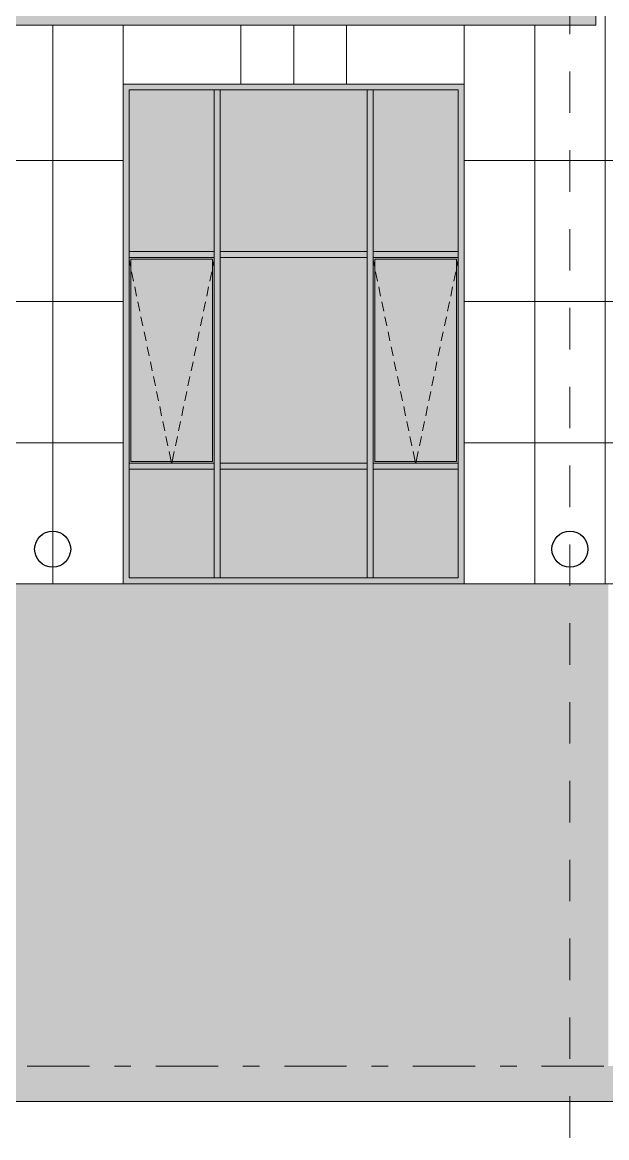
# Model space of a CAD drawing. Header units: millimetres. Extents: x 1499747 to 4341325, y -28481 to 441852.
# Drawn here: x 4141905 to 4146875, y 359120 to 368603 of the extents above; entities that cross this region are included whole.
import ezdxf

# ---------------------------------------------------------------- set-up
doc = ezdxf.new("R2010")
doc.units = ezdxf.units.MM
doc.header["$MEASUREMENT"] = 0
doc.layers.add('Чертеж и Рисунок', color=7, linetype='Continuous')

msp = doc.modelspace()

# ---------------------------------------------------------------- hatches: boundary and pattern name
at = {"layer": 'Чертеж и Рисунок', "linetype": 'Continuous', "lineweight": 0, "true_color": 0xffffff}
msp.add_hatch(color=7, dxfattribs=at).paths.add_polyline_path([(4146782.8, 369078.4), (4118512.7, 369078.4), (4118512.7, 368578.4), (4146782.8, 368578.4)])
at = {"layer": 'Чертеж и Рисунок', "linetype": 'Continuous', "lineweight": 0, "true_color": 0x2e2e2e}
for points in [[(4142762.8, 367128.4), (4142812.8, 367128.4), (4142812.8, 368028.4), (4142762.8, 368078.4)], [(4143562.8, 368078.4), (4142762.8, 368078.4), (4142812.8, 368028.4), (4143562.8, 368028.4)], [(4143562.8, 368078.4), (4143562.8, 368028.4), (4144212.8, 368028.4), (4144212.8, 368078.4)], [(4144212.8, 368028.4), (4144862.8, 368028.4), (4144862.8, 368078.4), (4144212.8, 368078.4)], [(4144862.8, 368078.4), (4144862.8, 368028.4), (4145612.8, 368028.4), (4145662.8, 368078.4)], [(4145662.8, 367128.4), (4145662.8, 368078.4), (4145612.8, 368028.4), (4145612.8, 367128.4)], [(4143537.8, 368028.4), (4143537.8, 367128.4), (4143587.8, 367128.4), (4143587.8, 368028.4)], [(4144837.8, 368028.4), (4144837.8, 367128.4), (4144887.8, 367128.4), (4144887.8, 368028.4)], [(4142762.8, 366628.4), (4142812.8, 366628.4), (4142812.8, 367128.4), (4142762.8, 367128.4)], [(4143537.8, 367128.4), (4143537.8, 366628.4), (4143587.8, 366628.4), (4143587.8, 367128.4)], [(4144837.8, 367128.4), (4144837.8, 366628.4), (4144887.8, 366628.4), (4144887.8, 367128.4)], [(4145662.8, 366628.4), (4145662.8, 367128.4), (4145612.8, 367128.4), (4145612.8, 366628.4)], [(4142812.8, 366653.4), (4142812.8, 366603.4), (4143537.8, 366603.4), (4143537.8, 366653.4)], [(4143587.8, 366603.4), (4144212.8, 366603.4), (4144212.8, 366653.4), (4143587.8, 366653.4)], [(4144212.8, 366603.4), (4144837.8, 366603.4), (4144837.8, 366653.4), (4144212.8, 366653.4)], [(4144887.8, 366653.4), (4144887.8, 366603.4), (4145612.8, 366603.4), (4145612.8, 366653.4)], [(4142762.8, 366228.4), (4142812.8, 366228.4), (4142812.8, 366628.4), (4142762.8, 366628.4)], [(4143537.8, 366628.4), (4143537.8, 366228.4), (4143587.8, 366228.4), (4143587.8, 366628.4)], [(4144837.8, 366628.4), (4144837.8, 366228.4), (4144887.8, 366228.4), (4144887.8, 366628.4)], [(4145662.8, 366228.4), (4145662.8, 366628.4), (4145612.8, 366628.4), (4145612.8, 366228.4)], [(4142762.8, 364828.4), (4142812.8, 364828.4), (4142812.8, 366228.4), (4142762.8, 366228.4)], [(4143537.8, 366228.4), (4143537.8, 364828.4), (4143587.8, 364828.4), (4143587.8, 366228.4)], [(4144837.8, 366228.4), (4144837.8, 364828.4), (4144887.8, 364828.4), (4144887.8, 366228.4)], [(4145662.8, 364828.4), (4145662.8, 366228.4), (4145612.8, 366228.4), (4145612.8, 364828.4)], [(4142812.8, 364853.4), (4142812.8, 364803.4), (4143537.8, 364803.4), (4143537.8, 364853.4)], [(4143587.8, 364803.4), (4144212.8, 364803.4), (4144212.8, 364853.4), (4143587.8, 364853.4)], [(4144212.8, 364803.4), (4144837.8, 364803.4), (4144837.8, 364853.4), (4144212.8, 364853.4)], [(4144887.8, 364853.4), (4144887.8, 364803.4), (4145612.8, 364803.4), (4145612.8, 364853.4)], [(4142762.8, 364828.4), (4142762.8, 363828.4), (4142812.8, 363878.4), (4142812.8, 364828.4)], [(4143587.8, 364828.4), (4143537.8, 364828.4), (4143537.8, 363878.4), (4143587.8, 363878.4)], [(4144837.8, 364828.4), (4144837.8, 363878.4), (4144887.8, 363878.4), (4144887.8, 364828.4)], [(4145662.8, 364828.4), (4145612.8, 364828.4), (4145612.8, 363878.4), (4145662.8, 363828.4)], [(4143562.8, 363828.4), (4143562.8, 363878.4), (4142812.8, 363878.4), (4142762.8, 363828.4)], [(4144212.8, 363828.4), (4144212.8, 363878.4), (4143562.8, 363878.4), (4143562.8, 363828.4)], [(4144212.8, 363828.4), (4144862.8, 363828.4), (4144862.8, 363878.4), (4144212.8, 363878.4)], [(4144862.8, 363828.4), (4145662.8, 363828.4), (4145612.8, 363878.4), (4144862.8, 363878.4)]]:
    msp.add_hatch(color=250, dxfattribs=at).paths.add_polyline_path(points)
at = {"layer": 'Чертеж и Рисунок', "linetype": 'Continuous', "lineweight": 0, "true_color": 0x84adf9}
for points in [[(4142812.8, 366653.4), (4143537.8, 366653.4), (4143537.8, 367128.4), (4143537.8, 368028.4), (4142812.8, 368028.4)], [(4143587.8, 368028.4), (4143587.8, 366653.4), (4144837.8, 366653.4), (4144837.8, 368028.4)], [(4144887.8, 368028.4), (4144887.8, 366653.4), (4145612.8, 366653.4), (4145612.8, 367128.4), (4145612.8, 368028.4)], [(4143522.8, 364868.4), (4143522.8, 366588.4), (4142827.8, 366588.4), (4142827.8, 364868.4)], [(4143587.8, 364853.4), (4144837.8, 364853.4), (4144837.8, 366603.4), (4143587.8, 366603.4)], [(4145597.8, 364868.4), (4145597.8, 366588.4), (4144902.8, 366588.4), (4144902.8, 364868.4)], [(4142812.8, 364803.4), (4142812.8, 363878.4), (4143537.8, 363878.4), (4143537.8, 364803.4)], [(4143587.8, 364803.4), (4143587.8, 363878.4), (4144837.8, 363878.4), (4144837.8, 364803.4)], [(4144887.8, 364803.4), (4144887.8, 363878.4), (4145612.8, 363878.4), (4145612.8, 364803.4)]]:
    msp.add_hatch(color=161, dxfattribs=at).paths.add_polyline_path(points)
at = {"layer": 'Чертеж и Рисунок', "linetype": 'Continuous', "lineweight": 0, "true_color": 0xf7fdff}
for points in [[(4142812.8, 364853.4), (4142827.8, 364868.4), (4142827.8, 366588.4), (4142812.8, 366603.4), (4142812.8, 366228.4)], [(4142812.8, 366603.4), (4142827.8, 366588.4), (4143522.8, 366588.4), (4143537.8, 366603.4)], [(4143522.8, 366588.4), (4143522.8, 364868.4), (4143537.8, 364853.4), (4143537.8, 366228.4), (4143537.8, 366603.4)], [(4144887.8, 364853.4), (4144902.8, 364868.4), (4144902.8, 366588.4), (4144887.8, 366603.4), (4144887.8, 366228.4)], [(4144887.8, 366603.4), (4144902.8, 366588.4), (4145597.8, 366588.4), (4145612.8, 366603.4)], [(4145597.8, 366588.4), (4145597.8, 364868.4), (4145612.8, 364853.4), (4145612.8, 366228.4), (4145612.8, 366603.4)], [(4142827.8, 364868.4), (4142812.8, 364853.4), (4143537.8, 364853.4), (4143522.8, 364868.4)], [(4144902.8, 364868.4), (4144887.8, 364853.4), (4145612.8, 364853.4), (4145597.8, 364868.4)]]:
    msp.add_hatch(color=7, dxfattribs=at).paths.add_polyline_path(points)
at = {"layer": 'Чертеж и Рисунок', "linetype": 'Continuous', "lineweight": 0, "true_color": 0x7f7f7f}
for points in [[(4141537.8, 363828.4), (4141537.8, 359728.3), (4142187.8, 359728.3), (4142187.8, 363828.4)], [(4142187.8, 363828.4), (4142187.8, 363628.4), (4146237.8, 363628.4), (4146237.8, 363828.4)], [(4146237.8, 363828.4), (4146237.8, 359728.3), (4146887.8, 359728.3), (4146887.8, 363828.4)], [(4142187.8, 363628.4), (4142187.8, 363428.4), (4146237.8, 363428.4), (4146237.8, 363628.4)], [(4142187.8, 359728.3), (4146237.8, 359728.3), (4146237.8, 363428.4), (4142187.8, 363428.4)], [(4122812.7, 359428.3), (4157512.7, 359428.3), (4157512.7, 359728.3), (4122812.7, 359728.3)]]:
    msp.add_hatch(color=8, dxfattribs=at).paths.add_polyline_path(points)

# ---------------------------------------------------------------- linework, layer by layer
at = {"color": 4, "lineweight": 30}
for centre in [(4142163.1, 364122.9), (4146562.8, 364122.9)]:
    msp.add_circle(centre, 153.3, dxfattribs=at)
at = {"layer": 'Чертеж и Рисунок', "color": 253, "linetype": 'Continuous', "lineweight": 5, "true_color": 0xaaaaaa}
for points in [[(4146862.6, 373528.4), (4146862.6, 363828.4)], [(4142163.1, 368578.4), (4142163.1, 363828.4)], [(4142763.1, 368578.4), (4142763.1, 368078.4)], [(4143763.1, 368578.4), (4143763.1, 368078.4)], [(4144212.9, 368578.4), (4144212.9, 368078.4)], [(4144662.6, 368578.4), (4144662.6, 368078.4)], [(4145662.8, 368578.4), (4145662.8, 368078.4)], [(4146262.6, 368578.4), (4146262.6, 363828.4)], [(4141525.3, 367428), (4142762.8, 367428)], [(4145662.8, 367428), (4147462.8, 367428)], [(4141525.3, 366228), (4142762.8, 366228)], [(4145662.8, 366228), (4147462.8, 366228)], [(4141525.3, 365028), (4142762.8, 365028)], [(4145662.8, 365028), (4147462.8, 365028)]]:
    msp.add_lwpolyline(points, dxfattribs=at)
at = {"layer": 'Чертеж и Рисунок', "color": 255, "linetype": 'Continuous', "lineweight": 0}
for points in [[(4146782.8, 368578.4), (4146782.8, 369078.4)], [(4118512.7, 368578.4), (4146782.8, 368578.4)]]:
    msp.add_lwpolyline(points, dxfattribs=at)
at = {"layer": 'Чертеж и Рисунок', "color": 8, "linetype": 'Continuous', "lineweight": 15}
for points in [[(4146562.8, 368856.2), (4146562.8, 368503.4)], [(4146562.8, 368185.9), (4146562.8, 367833.2)], [(4146562.8, 367515.7), (4146562.8, 367162.9)], [(4146562.8, 366845.4), (4146562.8, 366492.6)], [(4146562.8, 366175.1), (4146562.8, 365822.3)], [(4146562.8, 365504.8), (4146562.8, 365152.1)], [(4146562.8, 364834.6), (4146562.8, 364481.8)], [(4146562.8, 364164.3), (4146562.8, 363811.5)], [(4146562.8, 363494), (4146562.8, 363141.2)], [(4146562.8, 362823.7), (4146562.8, 362470.9)], [(4146562.8, 362153.4), (4146562.8, 361800.7)], [(4146562.8, 361483.2), (4146562.8, 361130.4)], [(4146562.8, 360812.9), (4146562.8, 360460.1)], [(4146562.8, 360142.6), (4146562.8, 359789.8)], [(4146562.8, 359472.2), (4146562.8, 359119.5)]]:
    msp.add_lwpolyline(points, dxfattribs=at)
at = {"layer": 'Чертеж и Рисунок', "color": 7, "linetype": 'Continuous', "lineweight": 5}
for points in [[(4142762.8, 363828.4), (4142762.8, 368078.4)], [(4142762.8, 368078.4), (4145662.8, 368078.4)], [(4145662.8, 368078.4), (4145662.8, 363828.4)], [(4142812.8, 367128.4), (4142812.8, 368028.4)], [(4142812.8, 368028.4), (4143537.8, 368028.4)], [(4143537.8, 368028.4), (4143562.8, 368028.4)], [(4143537.8, 367128.4), (4143537.8, 368028.4)], [(4143562.8, 368028.4), (4143587.8, 368028.4)], [(4143587.8, 368028.4), (4144212.8, 368028.4)], [(4143587.8, 367128.4), (4143587.8, 368028.4)], [(4144212.8, 368028.4), (4144837.8, 368028.4)], [(4144837.8, 367128.4), (4144837.8, 368028.4)], [(4144837.8, 368028.4), (4144862.8, 368028.4)], [(4144862.8, 368028.4), (4144887.8, 368028.4)], [(4144887.8, 368028.4), (4145612.8, 368028.4)], [(4144887.8, 367128.4), (4144887.8, 368028.4)], [(4145612.8, 367128.4), (4145612.8, 368028.4)], [(4142812.8, 366653.4), (4142812.8, 367128.4)], [(4143537.8, 366653.4), (4143537.8, 367128.4)], [(4143587.8, 366653.4), (4143587.8, 367128.4)], [(4144837.8, 366653.4), (4144837.8, 367128.4)], [(4144887.8, 366653.4), (4144887.8, 367128.4)], [(4145612.8, 366653.4), (4145612.8, 367128.4)], [(4142812.8, 366628.4), (4142812.8, 366653.4)], [(4143537.8, 366653.4), (4142812.8, 366653.4)], [(4143537.8, 366628.4), (4143537.8, 366653.4)], [(4143587.8, 366628.4), (4143587.8, 366653.4)], [(4144212.8, 366653.4), (4143587.8, 366653.4)], [(4144837.8, 366653.4), (4144212.8, 366653.4)], [(4144837.8, 366628.4), (4144837.8, 366653.4)], [(4144887.8, 366628.4), (4144887.8, 366653.4)], [(4145612.8, 366653.4), (4144887.8, 366653.4)], [(4145612.8, 366628.4), (4145612.8, 366653.4)], [(4142812.8, 366603.4), (4142812.8, 366628.4)], [(4143537.8, 366603.4), (4142812.8, 366603.4)], [(4142812.8, 366228.4), (4142812.8, 366603.4)], [(4143522.8, 366588.4), (4142827.8, 366588.4)], [(4142827.8, 366588.4), (4142827.8, 364868.4)], [(4143522.8, 364868.4), (4143522.8, 366588.4)], [(4143537.8, 366228.4), (4143537.8, 366628.4)], [(4143587.8, 366603.4), (4143587.8, 366628.4)], [(4144212.8, 366603.4), (4143587.8, 366603.4)], [(4143587.8, 366228.4), (4143587.8, 366603.4)], [(4144837.8, 366603.4), (4144212.8, 366603.4)], [(4144837.8, 366603.4), (4144837.8, 366628.4)], [(4144837.8, 366228.4), (4144837.8, 366603.4)], [(4144887.8, 366603.4), (4144887.8, 366628.4)], [(4145612.8, 366603.4), (4144887.8, 366603.4)], [(4144887.8, 366228.4), (4144887.8, 366603.4)], [(4145597.8, 366588.4), (4144902.8, 366588.4)], [(4144902.8, 366588.4), (4144902.8, 364868.4)], [(4145597.8, 364868.4), (4145597.8, 366588.4)], [(4145612.8, 366603.4), (4145612.8, 366628.4)], [(4145612.8, 366228.4), (4145612.8, 366603.4)], [(4142812.8, 364828.4), (4142812.8, 366228.4)], [(4143537.8, 364853.4), (4143537.8, 366228.4)], [(4143587.8, 364853.4), (4143587.8, 366228.4)], [(4144837.8, 364853.4), (4144837.8, 366228.4)], [(4144887.8, 364853.4), (4144887.8, 366228.4)], [(4145612.8, 364853.4), (4145612.8, 366228.4)], [(4143537.8, 364853.4), (4142812.8, 364853.4)], [(4142827.8, 364868.4), (4143522.8, 364868.4)], [(4143537.8, 364828.4), (4143537.8, 364853.4)], [(4143587.8, 364828.4), (4143587.8, 364853.4)], [(4144212.8, 364853.4), (4143587.8, 364853.4)], [(4144837.8, 364853.4), (4144212.8, 364853.4)], [(4144837.8, 364828.4), (4144837.8, 364853.4)], [(4144887.8, 364828.4), (4144887.8, 364853.4)], [(4145612.8, 364853.4), (4144887.8, 364853.4)], [(4144902.8, 364868.4), (4145597.8, 364868.4)], [(4145612.8, 364828.4), (4145612.8, 364853.4)], [(4142812.8, 363878.4), (4142812.8, 364828.4)], [(4143537.8, 364803.4), (4142812.8, 364803.4)], [(4143537.8, 364803.4), (4143537.8, 364828.4)], [(4143537.8, 363878.4), (4143537.8, 364803.4)], [(4143587.8, 364803.4), (4143587.8, 364828.4)], [(4143587.8, 363878.4), (4143587.8, 364803.4)], [(4144212.8, 364803.4), (4143587.8, 364803.4)], [(4144837.8, 364803.4), (4144212.8, 364803.4)], [(4144837.8, 364803.4), (4144837.8, 364828.4)], [(4144837.8, 363878.4), (4144837.8, 364803.4)], [(4144887.8, 364803.4), (4144887.8, 364828.4)], [(4144887.8, 363878.4), (4144887.8, 364803.4)], [(4145612.8, 364803.4), (4144887.8, 364803.4)], [(4145612.8, 364803.4), (4145612.8, 364828.4)], [(4145612.8, 363878.4), (4145612.8, 364803.4)], [(4141525.3, 363828.4), (4142762.8, 363828.4)], [(4143562.8, 363828.4), (4142762.8, 363828.4)], [(4143537.8, 363878.4), (4142812.8, 363878.4)], [(4143562.8, 363878.4), (4143537.8, 363878.4)], [(4143587.8, 363878.4), (4143562.8, 363878.4)], [(4144212.8, 363828.4), (4143562.8, 363828.4)], [(4144212.8, 363878.4), (4143587.8, 363878.4)], [(4144862.8, 363878.4), (4144212.8, 363878.4)], [(4144862.8, 363828.4), (4144212.8, 363828.4)], [(4145612.8, 363878.4), (4144862.8, 363878.4)], [(4145662.8, 363828.4), (4144862.8, 363828.4)], [(4145662.8, 363828.4), (4147462.8, 363828.4)]]:
    msp.add_lwpolyline(points, dxfattribs=at)
at = {"layer": 'Чертеж и Рисунок', "color": 23, "linetype": 'Continuous', "lineweight": 5, "true_color": 0xbf8080}
for points in [[(4142812.8, 366584.5), (4142824.1, 366530.1)], [(4143537.8, 366584.5), (4143526.4, 366530.1)], [(4144887.8, 366584.5), (4144899.1, 366530.1)], [(4145612.8, 366584.5), (4145601.4, 366530.1)], [(4142834.3, 366481.2), (4142850.7, 366402.9)], [(4143516.2, 366481.2), (4143499.8, 366402.9)], [(4144909.3, 366481.2), (4144925.7, 366402.9)], [(4145591.2, 366481.2), (4145574.8, 366402.9)], [(4142860.9, 366353.9), (4142877.3, 366275.6)], [(4143489.6, 366353.9), (4143473.3, 366275.6)], [(4144935.9, 366353.9), (4144952.3, 366275.6)], [(4145564.6, 366353.9), (4145548.3, 366275.6)], [(4142887.5, 366226.7), (4142903.8, 366148.4)], [(4143463.1, 366226.7), (4143446.7, 366148.4)], [(4144962.5, 366226.7), (4144978.8, 366148.4)], [(4145538.1, 366226.7), (4145521.7, 366148.4)], [(4142914.1, 366099.4), (4142930.4, 366021.1)], [(4143436.5, 366099.4), (4143420.1, 366021.1)], [(4144989.1, 366099.4), (4145005.4, 366021.1)], [(4145511.5, 366099.4), (4145495.1, 366021.1)], [(4142940.6, 365972.2), (4142957, 365893.9)], [(4143409.9, 365972.2), (4143393.6, 365893.9)], [(4145015.6, 365972.2), (4145032, 365893.9)], [(4145484.9, 365972.2), (4145468.6, 365893.9)], [(4142967.2, 365844.9), (4142983.6, 365766.6)], [(4143383.3, 365844.9), (4143367, 365766.6)], [(4145042.2, 365844.9), (4145058.6, 365766.6)], [(4145458.3, 365844.9), (4145442, 365766.6)], [(4142993.8, 365717.7), (4143010.1, 365639.3)], [(4143356.8, 365717.7), (4143340.4, 365639.3)], [(4145068.8, 365717.7), (4145085.1, 365639.3)], [(4145431.8, 365717.7), (4145415.4, 365639.3)], [(4143020.3, 365590.4), (4143036.7, 365512.1)], [(4143330.2, 365590.4), (4143313.8, 365512.1)], [(4145095.3, 365590.4), (4145111.7, 365512.1)], [(4145405.2, 365590.4), (4145388.8, 365512.1)], [(4143046.9, 365463.1), (4143063.3, 365384.8)], [(4143303.6, 365463.1), (4143287.3, 365384.8)], [(4145121.9, 365463.1), (4145138.3, 365384.8)], [(4145378.6, 365463.1), (4145362.3, 365384.8)], [(4143073.5, 365335.9), (4143089.8, 365257.6)], [(4143277.1, 365335.9), (4143260.7, 365257.6)], [(4145148.5, 365335.9), (4145164.8, 365257.6)], [(4145352.1, 365335.9), (4145335.7, 365257.6)], [(4143100.1, 365208.6), (4143116.4, 365130.3)], [(4143250.5, 365208.6), (4143234.1, 365130.3)], [(4145175.1, 365208.6), (4145191.4, 365130.3)], [(4145325.5, 365208.6), (4145309.1, 365130.3)], [(4143126.6, 365081.4), (4143143, 365003.1)], [(4143223.9, 365081.4), (4143207.6, 365003.1)], [(4145201.6, 365081.4), (4145218, 365003.1)], [(4145298.9, 365081.4), (4145282.6, 365003.1)], [(4143153.2, 364954.1), (4143158.9, 364926.8)], [(4143197.3, 364954.1), (4143191.6, 364926.8)], [(4145228.2, 364954.1), (4145233.9, 364926.8)], [(4145272.3, 364954.1), (4145266.6, 364926.8)], [(4143158.9, 364926.8), (4143171.1, 364868.4)], [(4143171.1, 364868.4), (4143174.2, 364853.4)], [(4143179.4, 364868.4), (4143176.3, 364853.4)], [(4143191.6, 364926.8), (4143179.4, 364868.4)], [(4145233.9, 364926.8), (4145246.1, 364868.4)], [(4145246.1, 364868.4), (4145249.2, 364853.4)], [(4145254.4, 364868.4), (4145251.3, 364853.4)], [(4145266.6, 364926.8), (4145254.4, 364868.4)]]:
    msp.add_lwpolyline(points, dxfattribs=at)
at = {"layer": 'Чертеж и Рисунок', "color": 1, "linetype": 'Continuous', "lineweight": 0}
for points in [[(4141946.9, 363828.4), (4142476.1, 363828.4)], [(4142687.7, 363828.4), (4142828.8, 363828.4)], [(4143040.5, 363828.4), (4143569.7, 363828.4)], [(4143781.3, 363828.4), (4143922.5, 363828.4)], [(4144134.1, 363828.4), (4144663.3, 363828.4)], [(4144875, 363828.4), (4145016.1, 363828.4)], [(4145227.7, 363828.4), (4145756.9, 363828.4)], [(4145968.6, 363828.4), (4146109.7, 363828.4)], [(4146321.3, 363828.4), (4146850.5, 363828.4)], [(4141946.9, 359728.3), (4142476.1, 359728.3)], [(4142687.7, 359728.3), (4142828.8, 359728.3)], [(4143040.5, 359728.3), (4143569.7, 359728.3)], [(4143781.3, 359728.3), (4143922.5, 359728.3)], [(4144134.1, 359728.3), (4144663.3, 359728.3)], [(4144875, 359728.3), (4145016.1, 359728.3)], [(4145227.7, 359728.3), (4145756.9, 359728.3)], [(4145968.6, 359728.3), (4146109.7, 359728.3)], [(4146321.3, 359728.3), (4146850.5, 359728.3)]]:
    msp.add_lwpolyline(points, dxfattribs=at)
at = {"layer": 'Чертеж и Рисунок', "color": 123, "linetype": 'Continuous', "lineweight": 20, "true_color": 0x71cebe}
msp.add_lwpolyline([(4122812.7, 359428.3), (4157512.7, 359428.3)], dxfattribs=at)

doc.saveas('drawing.dxf')
